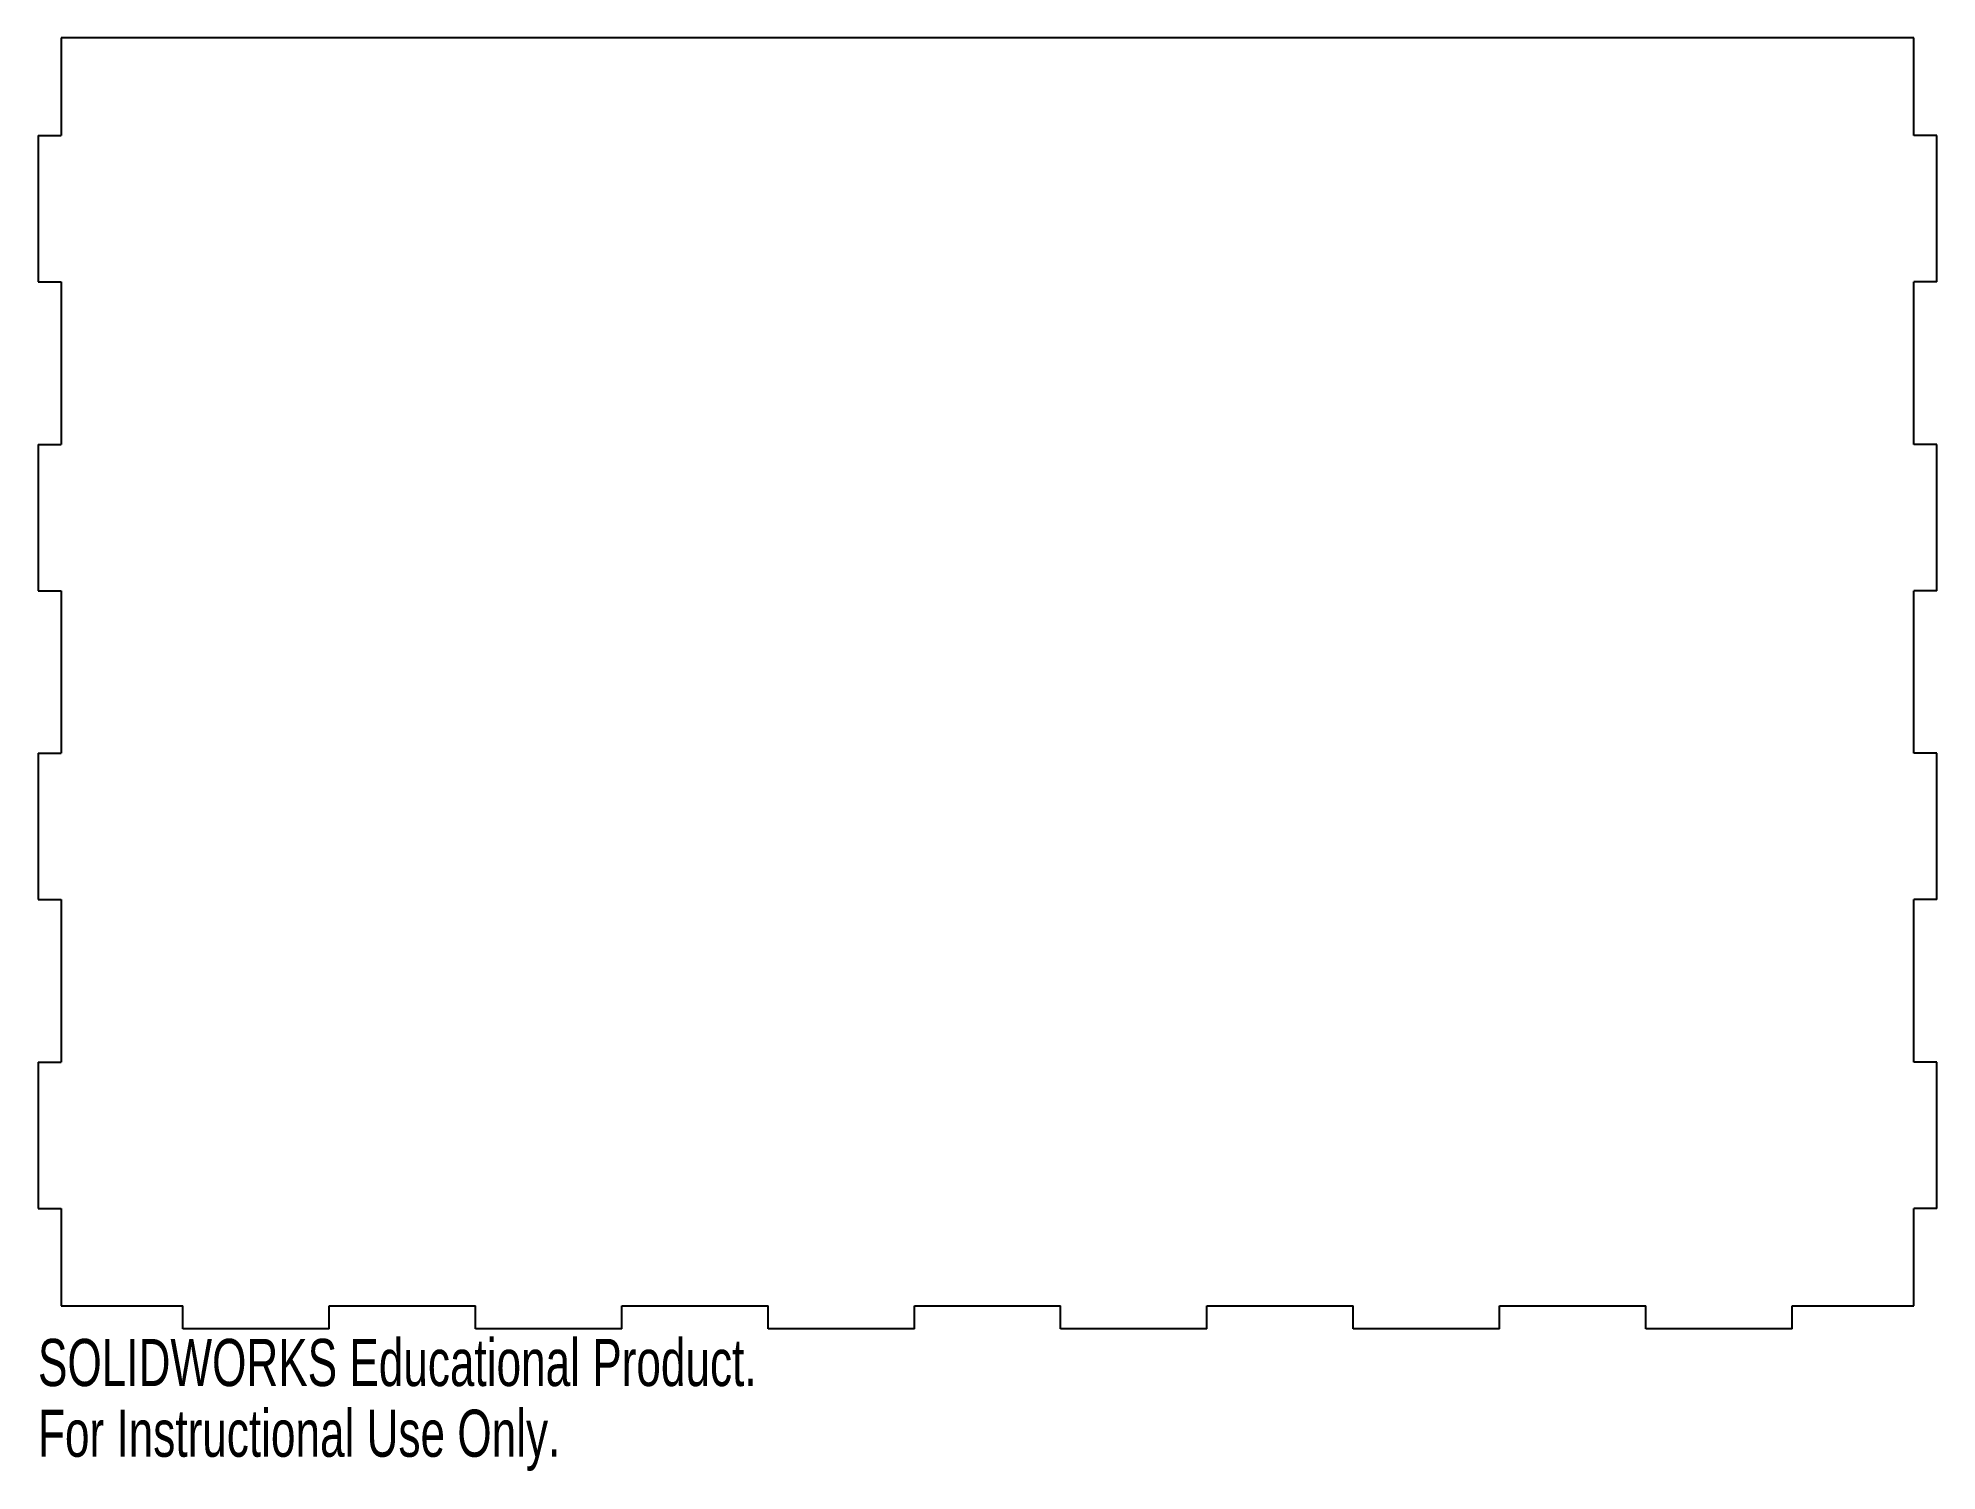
# Model space of a CAD drawing. Header units: millimetres. Extents: x -97 to 97, y -82 to 65.
import ezdxf

# ---------------------------------------------------------------- set-up
doc = ezdxf.new("R2010")
doc.units = ezdxf.units.MM
doc.styles.add('SLDTEXTSTYLE0', font='TXT', dxfattribs={"width": 0.7})

msp = doc.modelspace()

# ---------------------------------------------------------------- linework, layer by layer
at = {"color": 7, "linetype": 'Continuous', "lineweight": 25}
for p, q in [((95, 65), (-95, 65)), ((-95, 65), (-95, 55)), ((95, 55), (95, 65)), ((-97.36, 55), (-95, 55)), ((-97.36, 55), (-97.36, 40)), ((97.36, 55), (95, 55)), ((97.36, 40), (97.36, 55)), ((-97.36, 40), (-95, 40)), ((-95, 40), (-95, 23.33)), ((95, 23.33), (95, 40)), ((97.36, 40), (95, 40)), ((-97.36, 23.33), (-95, 23.33)), ((-97.36, 23.33), (-97.36, 8.33)), ((97.36, 23.33), (95, 23.33)), ((97.36, 8.33), (97.36, 23.33)), ((-97.36, 8.33), (-95, 8.33)), ((-95, 8.33), (-95, -8.33)), ((95, -8.33), (95, 8.33)), ((97.36, 8.33), (95, 8.33)), ((-97.36, -8.33), (-95, -8.33)), ((-97.36, -8.33), (-97.36, -23.33)), ((97.36, -8.33), (95, -8.33)), ((97.36, -23.33), (97.36, -8.33)), ((-97.36, -23.33), (-95, -23.33)), ((-95, -23.33), (-95, -40)), ((95, -40), (95, -23.33)), ((97.36, -23.33), (95, -23.33)), ((-97.36, -40), (-95, -40)), ((-97.36, -40), (-97.36, -55)), ((97.36, -40), (95, -40)), ((97.36, -55), (97.36, -40)), ((-97.36, -55), (-95, -55)), ((-95, -55), (-95, -65)), ((95, -65), (95, -55)), ((97.36, -55), (95, -55)), ((-95, -65), (-82.5, -65)), ((-82.5, -67.36), (-82.5, -65)), ((-67.5, -67.36), (-67.5, -65)), ((-67.5, -65), (-52.5, -65)), ((-52.5, -67.36), (-52.5, -65)), ((-37.5, -67.36), (-37.5, -65)), ((-37.5, -65), (-22.5, -65)), ((-22.5, -67.36), (-22.5, -65)), ((-7.5, -67.36), (-7.5, -65)), ((-7.5, -65), (7.5, -65)), ((7.5, -67.36), (7.5, -65)), ((22.5, -67.36), (22.5, -65)), ((22.5, -65), (37.5, -65)), ((37.5, -67.36), (37.5, -65)), ((52.5, -67.36), (52.5, -65)), ((52.5, -65), (67.5, -65)), ((67.5, -67.36), (67.5, -65)), ((82.5, -67.36), (82.5, -65)), ((82.5, -65), (95, -65)), ((-67.5, -67.36), (-82.5, -67.36)), ((-37.5, -67.36), (-52.5, -67.36)), ((-7.5, -67.36), (-22.5, -67.36)), ((22.5, -67.36), (7.5, -67.36)), ((52.5, -67.36), (37.5, -67.36)), ((82.5, -67.36), (67.5, -67.36))]:
    msp.add_line(p, q, dxfattribs=at)

# ---------------------------------------------------------------- texts
at = {"color": 7, "linetype": 'Continuous', "char_height": 4.8336, "attachment_point": 1, "style": 'SLDTEXTSTYLE0'}
for s, insert in [('SOLIDWORKS Educational Product.', (-97.36, -68.38)), ('For Instructional Use Only.', (-97.36, -75.63))]:
    msp.add_mtext(s, dxfattribs=dict(at, insert=insert))

doc.saveas('drawing.dxf')
